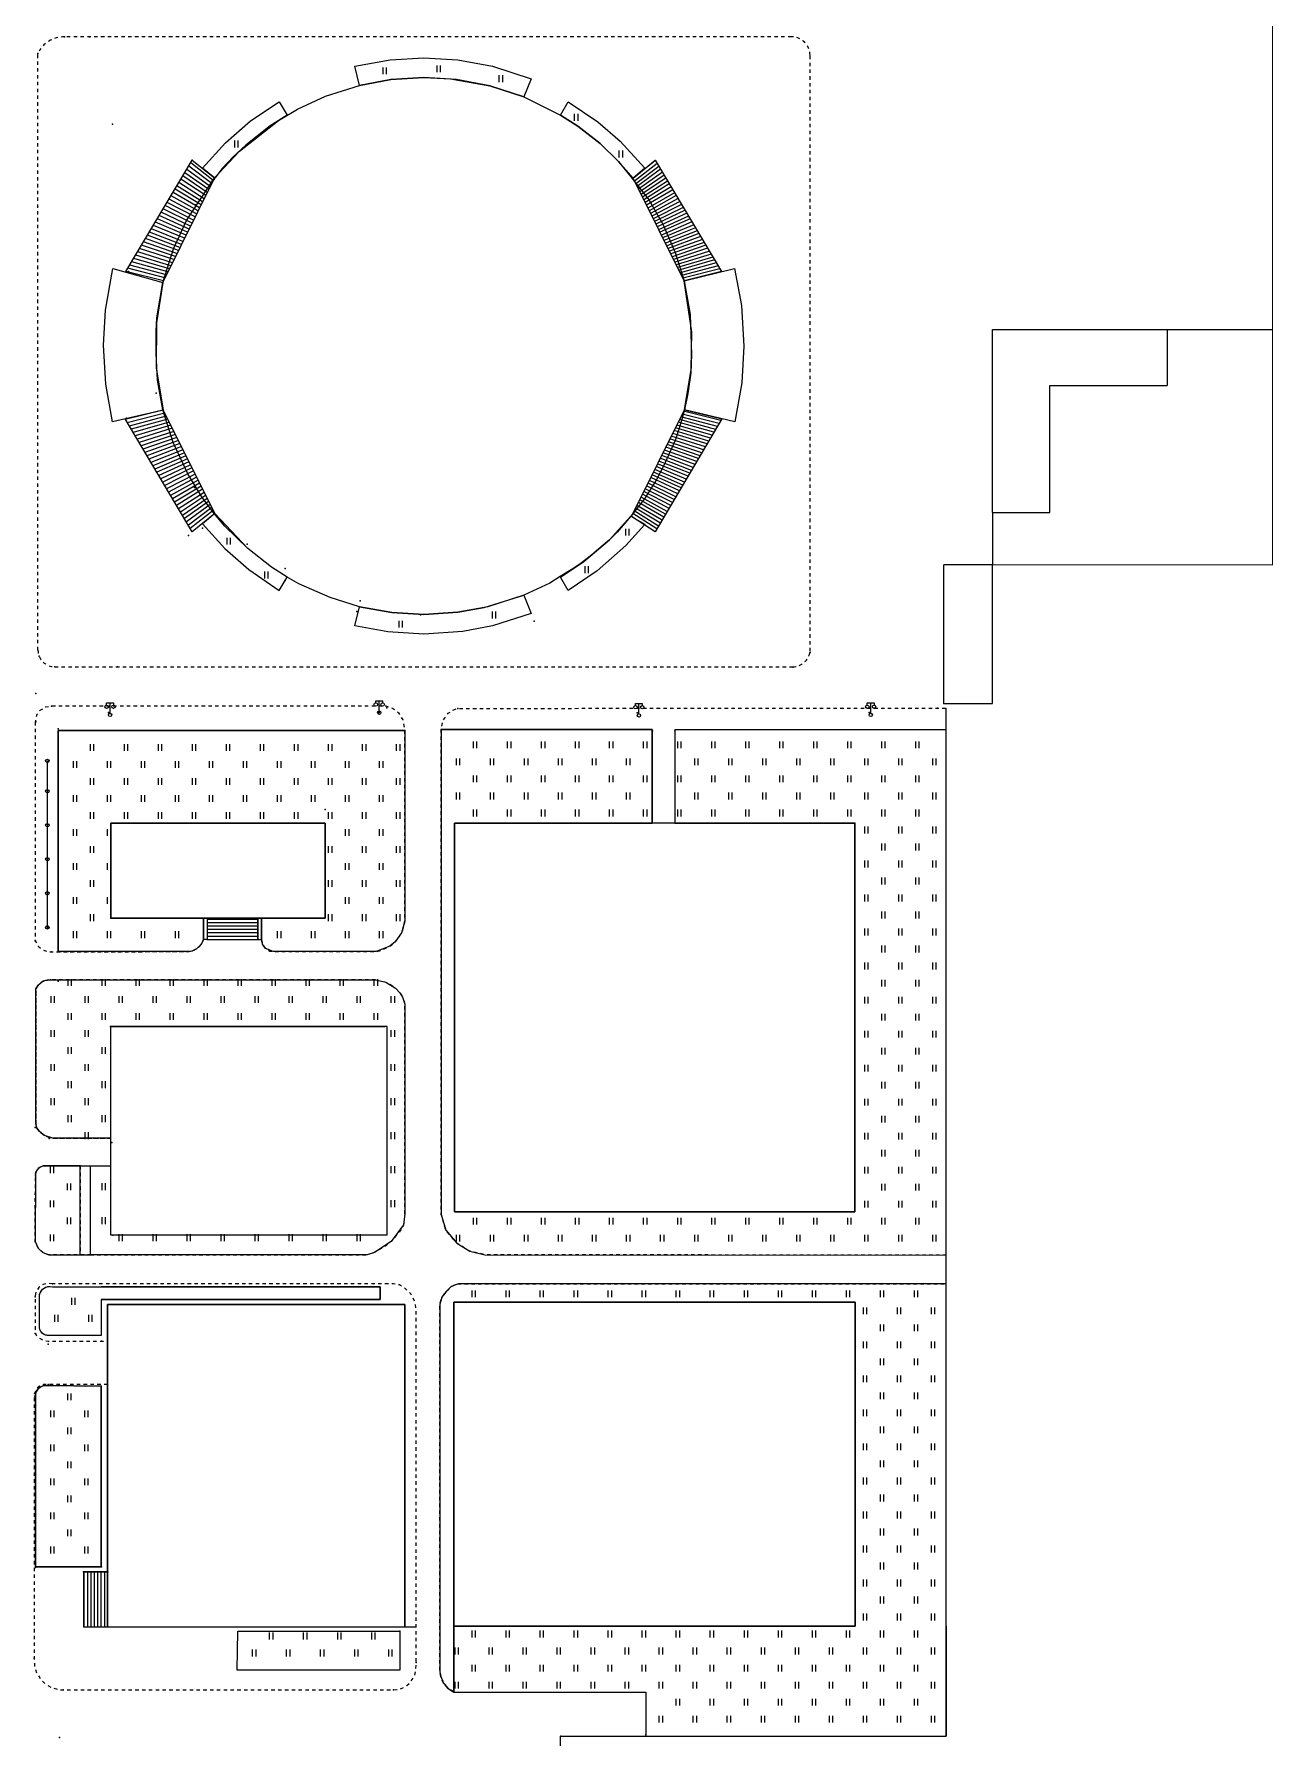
# Model space of a CAD drawing. Extents: x -992 to 2561, y -723 to 1492.
# Drawn here: x 2378.6 to 2560.7, y 817.7 to 1068.1 of the extents above; entities that cross this region are included whole.
import ezdxf

# ---------------------------------------------------------------- set-up
doc = ezdxf.new("R2010")
doc.units = 0
doc.header["$LTSCALE"] = 0.5
doc.header["$PDSIZE"] = 0.2
doc.linetypes.add('X6', pattern=[2, 1, -1])
doc.layers.get('0').update_dxf_attribs({"linetype": 'CONTINUOUS'})
doc.layers.add('ASSIST', color=7, linetype='CONTINUOUS', plot=False)
for name, color, linetype in [('DLDW', 11, 'CONTINUOUS'), ('DLSS', 4, 'CONTINUOUS'), ('JMD', 6, 'CONTINUOUS'), ('ZBTZ', 3, 'CONTINUOUS'), ('ZDH', 1, 'CONTINUOUS')]:
    doc.layers.add(name, color=color, linetype=linetype)
doc.linetypes.add('443', pattern='A,9.4,[169,AAA.SHX,S=1,R=0,X=0,Y=0.15],0.6', length=10)

# ---------------------------------------------------------------- blocks, each defined once
blk = doc.blocks.new('gc121')
for p, q in [((-0.5, -1), (-0.5, 1)), ((0.5, -1), (0.5, 1))]:
    blk.add_line(p, q)
blk = doc.blocks.new('gc097')
for p, q in [((-1, 2.9), (-1, 3.5)), ((-1, 3.5), (1, 3.5)), ((0, 0.5), (0, 3.5)), ((1, 3.5), (1, 2.9))]:
    blk.add_line(p, q)
for centre in [(-1, 2.4), (0, 0), (1, 2.4)]:
    blk.add_circle(centre, 0.5)
blk = doc.blocks.new('gc170')
at = {"linetype": 'Continuous'}
blk.add_circle((0, 0), 0.5, dxfattribs=at)

msp = doc.modelspace()

# ---------------------------------------------------------------- linework, layer by layer
at = {"linetype": 'Continuous'}
for p, q in [((2382.16, 965.74, 3.09), (2382.17, 933.2, 3.04)), ((2411.51, 938.14, 3.12), (2411.51, 938.15, 3.12)), ((2411.51, 938.14, 3.12), (2411.51, 935.02, 3.12)), ((2411.51, 938.14, 3.12), (2411.51, 938.14, 3.12)), ((2385.42, 901.75, 3.13), (2389.85, 901.75, 3.13)), ((2386.91, 888.69, 4.52), (2386.91, 901.75, 3.13)), ((2385.42, 888.69, 4.52), (2386.91, 888.69, 4.52)), ((2389.41, 842.06, 3.12), (2389.41, 881.36, 3.08)), ((2440.33, 881.72, 3.33), (2499.3, 881.72, 3.14)), ((2389.41, 834.01, 3.71), (2389.41, 842.06, 3.12)), ((2440.33, 834.12, 3.33), (2499.33, 834.12, 3.33))]:
    msp.add_line(p, q, dxfattribs=at)
at = {"color": 6, "linetype": 'Continuous'}
for p, q in [((2512.71, 834.12, 3.33), (2512.71, 817.95, 3.25)), ((2440.33, 824.42, 3.33), (2468.55, 824.42, 3.13))]:
    msp.add_line(p, q, dxfattribs=at)
at = {"color": 6, "linetype": 'Continuous', "flags": 128}
for points, elevation in [([(2512.71, 834.12), (2512.71, 965.84), (2512.71, 969.02)], 3.33), ([(2438.48, 965.86), (2469.5, 965.86), (2469.5, 952.12)], 1.18), ([(2512.71, 965.84), (2472.81, 965.84), (2472.8, 952.12)], 0.7), ([(2456.02, 807.05), (2456.02, 817.95), (2468.55, 817.95)], 3.37), ([(2468.55, 817.95), (2512.71, 817.95)], 3.33)]:
    msp.add_lwpolyline(points, dxfattribs=dict(at, elevation=elevation))
at = {"linetype": 'Continuous', "flags": 128}
for points, elevation in [([(2433.14, 965.74), (2382.16, 965.74)], 3.12), ([(2403.54, 938.15), (2404.07, 938.15)], 3.12), ([(2404.07, 938.15), (2404.07, 935.02)], 3.12), ([(2412.04, 938.15), (2412.04, 935.01)], 3.12), ([(2404.07, 935.02), (2404.07, 935.02), (2411.51, 935.02)], 3.12), ([(2389.85, 922.24), (2430.18, 922.24)], 4.28), ([(2388.46, 882.12), (2429.48, 882.12), (2429.48, 883.99), (2388.46, 883.99), (2429.48, 883.99)], 3.06), ([(2388.46, 882.12), (2388.46, 876.84)], 3.06), ([(2389.41, 881.36), (2433.14, 881.36), (2433.14, 834)], 3.08), ([(2440.33, 881.72), (2440.33, 834.12)], 3.33), ([(2385.95, 834), (2385.95, 842.11), (2389.41, 842.11)], 3.44), ([(2385.95, 834), (2389.41, 834)], 3.44), ([(2389.41, 834), (2434.78, 834)], 3.12)]:
    msp.add_lwpolyline(points, dxfattribs=dict(at, elevation=elevation))
at = {"linetype": 'Continuous', "extrusion": (-1, -1.39261e-13, 0), "flags": 128}
msp.add_lwpolyline([(-888.69, 4.52), (-901.75, 3.13)], dxfattribs=at)
at = {"linetype": 'Continuous', "elevation": 3.06, "flags": 128}
for points in [[(2388.46, 876.84), (2380.68, 876.84, -0.375224), (2379.4, 877.95), (2379.4, 882.49, -0.489746), (2381.33, 883.99), (2388.46, 883.99), (2388.46, 883.99)], [(2388.52, 842.81), (2378.81, 842.81), (2378.81, 867.93, -0.425731), (2380.41, 869.47), (2388.46, 869.37), (2388.46, 842.81)]]:
    msp.add_lwpolyline(points, format="xyb", dxfattribs=at)
at = {"layer": 'ASSIST', "linetype": 'Continuous', "flags": 128}
for points, elevation in [([(2405.13, 1046.92), (2397.63, 1031.78), (2392.12, 1033.15), (2401.87, 1049.53)], 2.6), ([(2469.93, 1049.53), (2479.68, 1033.15), (2474.18, 1031.78), (2466.67, 1046.91)], 7.55), ([(2397.57, 1012.87), (2405.17, 997.59), (2401.87, 994.91), (2391.99, 1011.51)], 7.75), ([(2479.74, 1011.53), (2469.93, 994.91), (2466.45, 997.19), (2474.23, 1012.87)], 7.75), ([(2389.41, 842.11), (2385.95, 842.11), (2385.95, 834), (2389.41, 834)], 3.12)]:
    msp.add_lwpolyline(points, close=True, dxfattribs=dict(at, elevation=elevation))
at = {"layer": 'ASSIST', "linetype": 'Continuous', "elevation": 3.12, "flags": 128}
msp.add_lwpolyline([(2380.57, 936.8), (2380.57, 961.26)], dxfattribs=at)
at = {"layer": 'ASSIST', "color": 6, "linetype": 'Continuous', "elevation": 3.12, "flags": 128}
msp.add_lwpolyline([(2404.07, 938.15), (2404.07, 935.02), (2411.51, 935.02), (2411.51, 938.15)], close=True, dxfattribs=at)
at = {"layer": 'DLDW', "linetype": 'Continuous', "elevation": 2.6, "flags": 128}
for points in [[(2390.22, 1033.63), (2397.57, 1031.57), (2396.6, 1025.64), (2396.58, 1019.02), (2397.6, 1012.81), (2390.16, 1011.06), (2389.15, 1016.62), (2388.82, 1022.35), (2389.11, 1027.51), (2390.22, 1033.63)], [(2474.18, 1031.78), (2481.58, 1033.63), (2482.61, 1028.18), (2482.98, 1022.22), (2482.67, 1016.81), (2481.64, 1011.06), (2474.23, 1012.87), (2475.2, 1018.76), (2475.3, 1024.26), (2474.18, 1031.78)]]:
    msp.add_lwpolyline(points, close=True, dxfattribs=at)
at = {"layer": 'DLSS', "linetype": 'X6'}
for p, q in [((2379.19, 977.54, 1.3), (2379.19, 1065.23, 1.3)), ((2381.66, 975.09, 1.25), (2490.14, 975.09, 1.25))]:
    msp.add_line(p, q, dxfattribs=at)
at = {"layer": 'DLSS', "linetype": 'X6', "flags": 128}
for points, elevation in [([(2489.95, 1067.68), (2383.1, 1067.64)], 1.47), ([(2492.7, 977.36), (2492.7, 1064.93)], 1.47), ([(2412.04, 935.01), (2412.18, 934.34), (2412.43, 933.92), (2412.63, 933.7), (2413.29, 933.32), (2413.78, 933.24), (2428.93, 933.24), (2429.55, 933.38), (2430.93, 934.03), (2431.69, 934.65), (2432.14, 935.17), (2432.64, 935.98), (2432.95, 936.78), (2433.14, 937.75), (2433.14, 965.74), (2432.87, 967.28), (2432.27, 968.22), (2431.66, 968.75), (2431.05, 969.08), (2430.38, 969.28), (2381.17, 969.28), (2380.3, 969.16), (2379.46, 968.64), (2379.04, 968.06), (2378.82, 967.41), (2378.79, 966.97)], 3.12), ([(2440.33, 824.42), (2439.51, 824.95), (2438.83, 825.73), (2438.4, 826.72), (2438.28, 827.41), (2438.28, 839.96), (2438.28, 881.44), (2438.58, 882.44), (2439.14, 883.22), (2439.95, 884.03), (2440.99, 884.42), (2512.71, 884.4), (2512.71, 888.61), (2444.9, 888.69), (2442.67, 889.22), (2440.75, 890.38), (2439.16, 892.28), (2438.48, 894.6), (2438.48, 965.86), (2438.72, 967.17), (2439.49, 968.25), (2440.32, 968.78), (2440.9, 968.97), (2512.71, 969.02)], 3.33), ([(2378.79, 966.97), (2378.79, 934.83), (2379.23, 934.04), (2379.66, 933.65), (2380.13, 933.38), (2380.6, 933.24), (2381.14, 933.19), (2401.3, 933.24), (2401.8, 933.31), (2402.51, 933.63), (2402.95, 933.99), (2403.2, 934.3), (2403.44, 934.75), (2403.53, 935.02)], 3.12), ([(2433.14, 965.74), (2433.14, 937.75), (2432.64, 935.98), (2431.69, 934.65), (2430.93, 934.03), (2428.93, 933.24), (2413.78, 933.24), (2412.63, 933.7), (2412.18, 934.34), (2412.04, 935.02)], 3.12), ([(2512.71, 888.61), (2444.9, 888.69), (2442.67, 889.22), (2440.75, 890.38), (2439.16, 892.28), (2438.48, 894.6), (2438.48, 965.86)], 3.12), ([(2469.5, 965.86), (2469.5, 952.12)], 3.12), ([(2472.81, 965.84), (2472.8, 952.12)], 0.7), ([(2382.17, 933.23), (2401.3, 933.24), (2401.8, 933.31), (2402.51, 933.63), (2402.95, 933.99), (2403.2, 934.3), (2403.53, 935.02)], 3.12), ([(2381.04, 929.11), (2427.8, 929.11), (2428.8, 929.11), (2430.33, 928.74), (2431.18, 928.3), (2431.74, 927.87), (2432.38, 927.19), (2432.79, 926.56), (2433.14, 925.53), (2433.14, 894.71), (2432.95, 893.08), (2432.77, 892.61), (2431.11, 890.63), (2429.94, 889.74), (2428.66, 889.04), (2427.98, 888.77), (2427.6, 888.69), (2380.81, 888.67), (2379.9, 889.03), (2379.23, 889.64), (2378.77, 890.62), (2378.82, 900.57), (2378.96, 901.02), (2379.2, 901.35), (2379.42, 901.53), (2379.94, 901.74), (2389.85, 901.75)], 3.02), ([(2381.04, 929.11), (2380.18, 928.98), (2379.66, 928.71), (2379.25, 928.35), (2379.01, 928.01), (2378.88, 927.74), (2378.88, 907.96), (2379.05, 907.27), (2379.44, 906.78), (2380.15, 906.23), (2380.86, 905.94), (2381.39, 905.84), (2382.07, 905.84), (2389.85, 905.84)], 3.02), ([(2428.8, 929.11), (2381.04, 929.11), (2380.18, 928.98), (2379.66, 928.71), (2379.25, 928.35), (2378.88, 927.74), (2378.88, 907.96), (2379.05, 907.27), (2379.44, 906.78), (2380.15, 906.23), (2380.86, 905.94), (2381.39, 905.84), (2389.85, 905.84)], 3.12), ([(2433.14, 894.71), (2433.14, 925.53)], 3.12), ([(2379.94, 901.74), (2389.85, 901.74)], 3.12), ([(2385.42, 901.74), (2385.42, 888.69)], 3.12), ([(2386.91, 888.69), (2386.91, 901.74)], 4.52), ([(2386.91, 888.69), (2427.6, 888.69)], 3.12), ([(2389.41, 869.62), (2380.7, 869.62), (2380.01, 869.63), (2379.43, 869.4), (2378.91, 868.89), (2378.63, 868.16), (2378.62, 867.94), (2378.62, 829.4), (2378.69, 828.14), (2379, 827.22), (2379.62, 826.24), (2380.48, 825.47), (2381.32, 825.03), (2382.51, 824.75), (2382.89, 824.73), (2431.52, 824.75), (2431.97, 824.79), (2432.45, 824.9), (2433.01, 825.13), (2433.44, 825.4), (2433.88, 825.78), (2434.6, 826.89), (2434.72, 827.67), (2434.78, 828.41), (2434.78, 828.76), (2434.78, 834), (2434.78, 879.93), (2434.76, 880.74), (2434.63, 881.72), (2433.99, 882.96), (2432.99, 883.9), (2432.33, 884.26), (2431.45, 884.42), (2381.33, 884.42)], 3.09), ([(2381.33, 884.42), (2380.59, 884.48), (2379.94, 884.31), (2379.32, 883.87), (2378.91, 883.23), (2378.77, 882.49), (2378.76, 877.32), (2378.94, 876.85), (2379.4, 876.41), (2380.02, 876.1), (2380.68, 876), (2389.41, 876)], 3.08), ([(2512.72, 884.4), (2440.99, 884.42), (2439.95, 884.03), (2439.14, 883.22), (2438.58, 882.44), (2438.28, 881.44), (2438.28, 827.41), (2438.4, 826.72), (2438.83, 825.73), (2439.51, 824.95), (2440.33, 824.42), (2468.55, 824.42), (2468.55, 817.95)], 3.12)]:
    msp.add_lwpolyline(points, dxfattribs=dict(at, elevation=elevation))
at = {"layer": 'DLSS', "linetype": 'X6'}
for centre, radius, start, end in [((2383, 1063.43, 1.47), 4.22, 88.698, 154.8686), ((2489.92, 1064.9, 1.47), 2.78, 0.6728, 89.3679), ((2381.65, 977.55, 1.3), 2.46, 180.3479, 270.3479), ((2490.1, 977.72, 1.25), 2.63, 270.843, 352.1123)]:
    msp.add_arc(centre, radius, start, end, dxfattribs=at)
at = {"layer": 'JMD', "linetype": 'Continuous'}
for p, q in [((2392.12, 1033.15, 2.6), (2401.87, 1049.53, 2.6)), ((2404.96, 1046.56, 2.6), (2401.65, 1049.15, 2.6)), ((2469.96, 1049.48, 2.6), (2466.69, 1046.87, 2.6)), ((2469.93, 1049.53, 2.6), (2479.68, 1033.15, 2.6)), ((2405.13, 1046.92, 2.6), (2397.63, 1031.78, 2.6)), ((2403.85, 1044.32, 2.6), (2400.2, 1046.72, 2.6)), ((2404.07, 1044.77, 2.6), (2400.49, 1047.21, 2.6)), ((2404.29, 1045.22, 2.6), (2400.78, 1047.69, 2.6)), ((2404.51, 1045.67, 2.6), (2401.07, 1048.18, 2.6)), ((2404.74, 1046.11, 2.6), (2401.36, 1048.66, 2.6)), ((2474.18, 1031.78, 2.6), (2466.67, 1046.91, 2.6)), ((2470.21, 1049.05, 2.6), (2466.89, 1046.47, 2.6)), ((2470.47, 1048.62, 2.6), (2467.09, 1046.07, 2.6)), ((2470.72, 1048.19, 2.6), (2467.28, 1045.68, 2.6)), ((2470.98, 1047.76, 2.6), (2467.48, 1045.28, 2.6)), ((2471.24, 1047.33, 2.6), (2467.68, 1044.88, 2.6)), ((2471.49, 1046.9, 2.6), (2467.87, 1044.48, 2.6)), ((2402.74, 1042.08, 2.6), (2398.76, 1044.3, 2.6)), ((2402.96, 1042.53, 2.6), (2399.05, 1044.78, 2.6)), ((2403.18, 1042.98, 2.6), (2399.34, 1045.27, 2.6)), ((2403.4, 1043.43, 2.6), (2399.63, 1045.75, 2.6)), ((2403.63, 1043.87, 2.6), (2399.91, 1046.24, 2.6)), ((2471.75, 1046.47, 2.6), (2468.07, 1044.09, 2.6)), ((2472, 1046.04, 2.6), (2468.27, 1043.69, 2.6)), ((2472.26, 1045.61, 2.6), (2468.46, 1043.29, 2.6)), ((2472.52, 1045.18, 2.6), (2468.66, 1042.9, 2.6)), ((2472.77, 1044.75, 2.6), (2468.86, 1042.5, 2.6)), ((2473.03, 1044.32, 2.6), (2469.05, 1042.1, 2.6)), ((2401.63, 1039.84, 2.6), (2397.32, 1041.88, 2.6)), ((2401.85, 1040.29, 2.6), (2397.61, 1042.36, 2.6)), ((2402.07, 1040.74, 2.6), (2397.89, 1042.85, 2.6)), ((2402.29, 1041.19, 2.6), (2398.18, 1043.33, 2.6)), ((2402.51, 1041.63, 2.6), (2398.47, 1043.82, 2.6)), ((2473.28, 1043.89, 2.6), (2469.25, 1041.71, 2.6)), ((2473.54, 1043.46, 2.6), (2469.45, 1041.31, 2.6)), ((2473.8, 1043.03, 2.6), (2469.65, 1040.91, 2.6)), ((2474.05, 1042.6, 2.6), (2469.84, 1040.51, 2.6)), ((2474.31, 1042.18, 2.6), (2470.04, 1040.12, 2.6)), ((2474.56, 1041.75, 2.6), (2470.24, 1039.72, 2.6)), ((2400.51, 1037.6, 2.6), (2395.87, 1039.45, 2.6)), ((2400.74, 1038.05, 2.6), (2396.16, 1039.94, 2.6)), ((2400.96, 1038.5, 2.6), (2396.45, 1040.42, 2.6)), ((2401.18, 1038.95, 2.6), (2396.74, 1040.91, 2.6)), ((2401.4, 1039.39, 2.6), (2397.03, 1041.39, 2.6)), ((2474.82, 1041.32, 2.6), (2470.43, 1039.32, 2.6)), ((2475.07, 1040.89, 2.6), (2470.63, 1038.93, 2.6)), ((2475.33, 1040.46, 2.6), (2470.83, 1038.53, 2.6)), ((2475.59, 1040.03, 2.6), (2471.02, 1038.13, 2.6)), ((2475.84, 1039.6, 2.6), (2471.22, 1037.74, 2.6)), ((2476.1, 1039.17, 2.6), (2471.42, 1037.34, 2.6)), ((2399.4, 1035.36, 2.6), (2394.43, 1037.03, 2.6)), ((2399.63, 1035.81, 2.6), (2394.72, 1037.52, 2.6)), ((2399.85, 1036.26, 2.6), (2395.01, 1038, 2.6)), ((2400.07, 1036.71, 2.6), (2395.3, 1038.49, 2.6)), ((2400.29, 1037.15, 2.6), (2395.58, 1038.97, 2.6)), ((2476.35, 1038.74, 2.6), (2471.62, 1036.94, 2.6)), ((2476.61, 1038.31, 2.6), (2471.81, 1036.54, 2.6)), ((2476.87, 1037.88, 2.6), (2472.01, 1036.15, 2.6)), ((2477.12, 1037.45, 2.6), (2472.21, 1035.75, 2.6)), ((2477.38, 1037.02, 2.6), (2472.4, 1035.35, 2.6)), ((2477.63, 1036.59, 2.6), (2472.6, 1034.96, 2.6)), ((2398.07, 1032.68, 2.6), (2392.7, 1034.12, 2.6)), ((2398.29, 1033.12, 2.6), (2392.99, 1034.61, 2.6)), ((2398.51, 1033.57, 2.6), (2393.27, 1035.09, 2.6)), ((2398.74, 1034.02, 2.6), (2393.56, 1035.58, 2.6)), ((2398.96, 1034.47, 2.6), (2393.85, 1036.06, 2.6)), ((2399.18, 1034.92, 2.6), (2394.14, 1036.55, 2.6)), ((2477.89, 1036.16, 2.6), (2472.8, 1034.56, 2.6)), ((2478.15, 1035.73, 2.6), (2472.99, 1034.16, 2.6)), ((2478.4, 1035.3, 2.6), (2473.19, 1033.76, 2.6)), ((2478.66, 1034.87, 2.6), (2473.39, 1033.37, 2.6)), ((2478.91, 1034.44, 2.6), (2473.59, 1032.97, 2.6)), ((2397.63, 1031.78, 2.6), (2392.12, 1033.15, 2.6)), ((2397.85, 1032.23, 2.6), (2392.41, 1033.64, 2.6)), ((2479.17, 1034.01, 2.6), (2473.78, 1032.57, 2.6)), ((2479.43, 1033.58, 2.6), (2473.98, 1032.18, 2.6)), ((2479.68, 1033.15, 2.6), (2474.18, 1031.78, 2.6)), ((2519.49, 997.76, 2.2), (2519.49, 1024.63, 2.2)), ((2519.49, 1024.63, 2.2), (2560.66, 1024.63, 2.2)), ((2545.19, 1024.65, 2.6), (2545.19, 1016.4, 2.6)), ((2527.96, 997.76, 2.2), (2527.96, 1016.4, 2.2)), ((2527.96, 1016.4, 2.2), (2535.94, 1016.4, 2.2)), ((2535.94, 1016.4, 2.2), (2545.19, 1016.4, 2.6)), ((2397.6, 1012.81, 2.6), (2392.03, 1011.44, 2.6)), ((2397.83, 1012.36, 2.6), (2392.32, 1010.96, 2.6)), ((2398.05, 1011.92, 2.6), (2392.61, 1010.47, 2.6)), ((2397.57, 1012.87, 2.6), (2405.17, 997.59, 2.6)), ((2466.45, 997.19, 2.6), (2474.23, 1012.87, 2.6)), ((2479.74, 1011.53, 2.6), (2469.93, 994.91, 2.6)), ((2479.08, 1010.41, 2.6), (2473.71, 1011.82, 2.6)), ((2479.34, 1010.84, 2.6), (2473.91, 1012.23, 2.6)), ((2479.59, 1011.27, 2.6), (2474.11, 1012.63, 2.6)), ((2401.87, 994.91, 2.6), (2391.99, 1011.51, 2.6)), ((2398.27, 1011.47, 2.6), (2392.9, 1009.99, 2.6)), ((2398.49, 1011.02, 2.6), (2393.19, 1009.5, 2.6)), ((2398.72, 1010.57, 2.6), (2393.48, 1009.01, 2.6)), ((2398.94, 1010.13, 2.6), (2393.76, 1008.53, 2.6)), ((2399.16, 1009.68, 2.6), (2394.05, 1008.04, 2.6)), ((2399.38, 1009.23, 2.6), (2394.34, 1007.55, 2.6)), ((2477.56, 1007.83, 2.6), (2472.5, 1009.38, 2.6)), ((2477.81, 1008.26, 2.6), (2472.7, 1009.79, 2.6)), ((2478.06, 1008.69, 2.6), (2472.9, 1010.19, 2.6)), ((2478.32, 1009.12, 2.6), (2473.1, 1010.6, 2.6)), ((2478.57, 1009.55, 2.6), (2473.3, 1011.01, 2.6)), ((2478.83, 1009.98, 2.6), (2473.5, 1011.41, 2.6)), ((2399.61, 1008.78, 2.6), (2394.63, 1007.07, 2.6)), ((2399.83, 1008.33, 2.6), (2394.92, 1006.58, 2.6)), ((2400.05, 1007.89, 2.6), (2395.21, 1006.1, 2.6)), ((2400.27, 1007.44, 2.6), (2395.5, 1005.61, 2.6)), ((2400.5, 1006.99, 2.6), (2395.79, 1005.12, 2.6)), ((2400.72, 1006.54, 2.6), (2396.08, 1004.64, 2.6)), ((2475.78, 1004.82, 2.6), (2471.08, 1006.54, 2.6)), ((2476.03, 1005.25, 2.6), (2471.29, 1006.94, 2.6)), ((2476.28, 1005.68, 2.6), (2471.49, 1007.35, 2.6)), ((2476.54, 1006.11, 2.6), (2471.69, 1007.75, 2.6)), ((2476.79, 1006.54, 2.6), (2471.89, 1008.16, 2.6)), ((2477.05, 1006.97, 2.6), (2472.09, 1008.57, 2.6)), ((2477.3, 1007.4, 2.6), (2472.29, 1008.97, 2.6)), ((2400.94, 1006.1, 2.6), (2396.37, 1004.15, 2.6)), ((2401.17, 1005.65, 2.6), (2396.66, 1003.67, 2.6)), ((2401.39, 1005.2, 2.6), (2396.95, 1003.18, 2.6)), ((2401.61, 1004.75, 2.6), (2397.24, 1002.69, 2.6)), ((2401.83, 1004.31, 2.6), (2397.53, 1002.21, 2.6)), ((2474.25, 1002.23, 2.6), (2469.87, 1004.1, 2.6)), ((2474.5, 1002.66, 2.6), (2470.08, 1004.5, 2.6)), ((2474.76, 1003.09, 2.6), (2470.28, 1004.91, 2.6)), ((2475.01, 1003.52, 2.6), (2470.48, 1005.32, 2.6)), ((2475.27, 1003.95, 2.6), (2470.68, 1005.72, 2.6)), ((2475.52, 1004.38, 2.6), (2470.88, 1006.13, 2.6)), ((2402.06, 1003.86, 2.6), (2397.82, 1001.72, 2.6)), ((2402.28, 1003.41, 2.6), (2398.11, 1001.23, 2.6)), ((2402.5, 1002.96, 2.6), (2398.4, 1000.75, 2.6)), ((2402.72, 1002.51, 2.6), (2398.69, 1000.26, 2.6)), ((2402.95, 1002.07, 2.6), (2398.98, 999.78, 2.6)), ((2403.17, 1001.62, 2.6), (2399.27, 999.29, 2.6)), ((2472.72, 999.65, 2.6), (2468.66, 1001.66, 2.6)), ((2472.98, 1000.08, 2.6), (2468.87, 1002.06, 2.6)), ((2473.23, 1000.51, 2.6), (2469.07, 1002.47, 2.6)), ((2473.49, 1000.94, 2.6), (2469.27, 1002.88, 2.6)), ((2473.74, 1001.37, 2.6), (2469.47, 1003.28, 2.6)), ((2473.99, 1001.8, 2.6), (2469.67, 1003.69, 2.6)), ((2403.39, 1001.17, 2.6), (2399.56, 998.8, 2.6)), ((2403.61, 1000.72, 2.6), (2399.85, 998.32, 2.6)), ((2403.84, 1000.28, 2.6), (2400.14, 997.83, 2.6)), ((2404.06, 999.83, 2.6), (2400.43, 997.34, 2.6)), ((2404.28, 999.38, 2.6), (2400.72, 996.86, 2.6)), ((2471.2, 997.07, 2.6), (2467.45, 999.22, 2.6)), ((2471.45, 997.5, 2.6), (2467.66, 999.63, 2.6)), ((2471.71, 997.93, 2.6), (2467.86, 1000.03, 2.6)), ((2471.96, 998.36, 2.6), (2468.06, 1000.44, 2.6)), ((2472.21, 998.79, 2.6), (2468.26, 1000.85, 2.6)), ((2472.47, 999.22, 2.6), (2468.46, 1001.25, 2.6)), ((2404.5, 998.93, 2.6), (2401.01, 996.37, 2.6)), ((2404.73, 998.49, 2.6), (2401.3, 995.89, 2.6)), ((2404.95, 998.04, 2.6), (2401.59, 995.4, 2.6)), ((2405.17, 997.59, 2.6), (2401.87, 994.91, 2.6)), ((2469.93, 994.91, 2.6), (2466.45, 997.19, 2.6)), ((2470.18, 995.34, 2.6), (2466.65, 997.59, 2.6)), ((2470.43, 995.77, 2.6), (2466.85, 998, 2.6)), ((2470.69, 996.2, 2.6), (2467.05, 998.41, 2.6)), ((2470.94, 996.64, 2.6), (2467.25, 998.81, 2.6)), ((2519.49, 997.76, 2.2), (2527.96, 997.76, 2.2)), ((2519.49, 997.76, 2.2), (2519.49, 990.09, 2.6)), ((2519.49, 990.09, 2.2), (2512.36, 990.09, 2.2)), ((2512.36, 969.7, 2.2), (2512.36, 990.09, 2.2)), ((2519.49, 969.7, 2.2), (2519.49, 990.09, 2.2)), ((2512.36, 969.7, 2.2), (2519.49, 969.7, 2.2)), ((2389.41, 842.11, 3.12), (2385.95, 842.11, 3.12)), ((2385.95, 842.11, 3.12), (2385.95, 834, 3.12)), ((2386.45, 842.11, 3.12), (2386.45, 834, 3.12)), ((2386.95, 842.11, 3.12), (2386.95, 834, 3.12)), ((2387.45, 842.11, 3.12), (2387.45, 834, 3.12)), ((2387.95, 842.11, 3.12), (2387.95, 834, 3.12)), ((2388.45, 842.11, 3.12), (2388.45, 834, 3.12)), ((2388.95, 842.11, 3.12), (2388.95, 834, 3.12)), ((2385.95, 834, 3.12), (2389.41, 834, 3.12))]:
    msp.add_line(p, q, dxfattribs=at)
at = {"layer": 'JMD', "color": 6, "linetype": 'Continuous'}
for p, q in [((2404.07, 938.15, 3.12), (2404.07, 935.02, 3.12)), ((2404.07, 938.02, 3.12), (2411.51, 938.02, 3.12)), ((2404.07, 937.52, 3.12), (2411.51, 937.52, 3.12)), ((2404.07, 937.02, 3.12), (2411.51, 937.02, 3.12)), ((2404.07, 936.52, 3.12), (2411.51, 936.52, 3.12)), ((2411.51, 935.02, 3.12), (2411.51, 938.15, 3.12)), ((2404.07, 936.02, 3.12), (2411.51, 936.02, 3.12)), ((2404.07, 935.52, 3.12), (2411.51, 935.52, 3.12)), ((2404.07, 935.02, 3.12), (2411.51, 935.02, 3.12))]:
    msp.add_line(p, q, dxfattribs=at)
at = {"layer": 'JMD', "linetype": '443', "const_width": 0.15, "elevation": 2.6, "flags": 128}
msp.add_lwpolyline([(2560.66, 1079.16), (2560.66, 990.09), (2519.49, 990.09)], dxfattribs=at)
at = {"layer": 'JMD', "linetype": 'Continuous', "flags": 128}
for points, elevation in [([(2397.57, 1031.57), (2399.13, 1036.52), (2401.04, 1040.69), (2405.13, 1046.92), (2408.81, 1050.87), (2414.57, 1055.38), (2417.33, 1057.03), (2421.46, 1058.93), (2426.46, 1060.53), (2431.08, 1061.38), (2435.9, 1061.67), (2439.84, 1061.48), (2445.6, 1060.46), (2450.61, 1058.83), (2455.99, 1056.17), (2458.56, 1054.52), (2461.82, 1051.96), (2464.53, 1049.36), (2466.56, 1046.83), (2469.03, 1043.64), (2471.06, 1040.11), (2472.87, 1035.98), (2474.18, 1031.78), (2475.08, 1026.86), (2475.24, 1020.98), (2475.15, 1018.27), (2474.73, 1015.23), (2474.23, 1012.87), (2473.56, 1010.47), (2472.87, 1008.32), (2471.17, 1004.55), (2470.07, 1002.51), (2468.34, 999.77), (2466.35, 997.24), (2464.34, 994.88), (2463.19, 993.73), (2461.97, 992.7), (2460.6, 991.54), (2459.04, 990.3), (2457.82, 989.48), (2455.94, 988.37), (2454.42, 987.39), (2450.61, 985.61), (2445.32, 983.91), (2440.91, 983.09), (2435.9, 982.77), (2431.23, 983.05), (2426.46, 983.92), (2422.13, 985.25), (2417.56, 987.29), (2415.81, 988.27), (2413.51, 989.74), (2410.02, 992.45), (2406.65, 995.75), (2405.16, 997.58), (2403.34, 999.95), (2401.21, 1003.43), (2399.08, 1008.07), (2397.57, 1012.87), (2396.77, 1017.22), (2396.59, 1021.14), (2396.59, 1024.36), (2396.67, 1026.35), (2397.57, 1031.57), (2397.66, 1031.86)], 2.6), ([(2421.39, 952.13), (2389.89, 952.13), (2389.9, 938.15), (2421.39, 938.15)], 3.12), ([(2389.9, 938.15), (2389.89, 952.11), (2421.39, 952.13), (2421.39, 938.16)], 3.12), ([(2389.9, 938.15), (2421.39, 938.17), (2421.39, 952.13), (2389.89, 952.11)], 3.12), ([(2499.25, 952.12), (2440.42, 952.12), (2440.42, 894.99), (2499.25, 894.99)], 3.12), ([(2499.25, 952.12), (2440.42, 952.12), (2440.42, 894.99), (2499.25, 894.99)], 3.12), ([(2404.07, 938.15), (2404.07, 935.02), (2403.53, 935.02), (2403.53, 938.15)], 3.12), ([(2412.04, 938.15), (2411.51, 938.15), (2411.51, 935.02), (2412.04, 935.02)], 3.12), ([(2389.85, 922.24), (2389.85, 891.59), (2430.53, 891.59), (2430.53, 922.24)], 3.12), ([(2389.85, 922.24), (2389.85, 891.59), (2430.53, 891.59), (2430.53, 922.24)], 3.12), ([(2433.14, 881.36), (2389.41, 881.36), (2389.41, 834.01), (2433.14, 834.01)], 3.12), ([(2499.3, 881.72), (2440.33, 881.72), (2440.33, 834.12), (2499.3, 834.12)], 3.12), ([(2440.33, 881.72), (2440.33, 834.12), (2499.33, 834.12), (2499.33, 881.72)], 3.12)]:
    msp.add_lwpolyline(points, close=True, dxfattribs=dict(at, elevation=elevation))
at = {"layer": 'JMD', "linetype": 'Continuous', "elevation": 3.33, "flags": 128}
msp.add_lwpolyline([(2440.33, 834.12), (2440.33, 824.42), (2468.55, 824.42), (2468.55, 817.95)], dxfattribs=at)
at = {"layer": 'JMD', "linetype": 'Continuous'}
msp.add_point((2512.36, 969.7, 2.2), dxfattribs=at)
at = {"layer": 'ZBTZ', "linetype": 'Continuous', "flags": 128}
for points, elevation in [([(2425.77, 1063.33), (2430.99, 1064.27), (2435.9, 1064.56), (2440.89, 1064.26), (2446.03, 1063.33), (2451.68, 1061.51), (2450.61, 1058.83), (2445.6, 1060.46), (2440.72, 1061.38), (2435.9, 1061.67), (2431.08, 1061.38), (2426.46, 1060.53), (2425.77, 1063.33)], 2.6), ([(2403.39, 1048.38), (2406.74, 1052.07), (2410.46, 1055.29), (2414.65, 1058.13), (2415.81, 1056.17), (2413.34, 1054.58), (2409.74, 1051.75), (2407.89, 1050), (2406.29, 1048.29), (2405.19, 1046.87), (2403.36, 1048.34), (2403.39, 1048.38)], 2.6), ([(2457.15, 1058.13), (2461.51, 1055.17), (2464.78, 1052.34), (2468.41, 1048.38), (2466.67, 1046.91), (2464.53, 1049.36), (2461.82, 1051.96), (2458.56, 1054.52), (2455.99, 1056.17), (2457.15, 1058.13)], 2.6), ([(2414.65, 986.31), (2415.81, 988.27), (2413.51, 989.74), (2410.02, 992.45), (2405.17, 997.59), (2403.36, 996.1), (2406.64, 992.48), (2410.17, 989.37), (2414.65, 986.31)], 2.6), ([(2468.33, 995.96), (2465.61, 992.92), (2461.39, 989.18), (2457.15, 986.31), (2455.99, 988.27), (2459.42, 990.55), (2463.19, 993.73), (2466.35, 997.24), (2468.41, 996.06)], 2.6), ([(2450.61, 985.61), (2451.68, 982.93), (2446.03, 981.11), (2441.63, 980.27), (2435.9, 979.88), (2430.61, 980.21), (2425.77, 981.11), (2426.46, 983.92), (2431.23, 983.05), (2435.9, 982.77), (2440.91, 983.09), (2444.78, 983.78), (2450.61, 985.61)], 2.6), ([(2389.9, 938.15), (2403.53, 938.15), (2403.54, 935.02), (2403.2, 934.3), (2402.51, 933.63), (2401.8, 933.31), (2401.3, 933.24), (2382.17, 933.23), (2382.17, 965.74), (2433.14, 965.74), (2433.14, 937.75), (2432.64, 935.98), (2431.69, 934.65), (2430.93, 934.03), (2428.93, 933.24), (2413.78, 933.24), (2412.63, 933.7), (2412.18, 934.34), (2412.04, 934.99), (2412.04, 935.02), (2412.04, 938.15), (2421.39, 938.15), (2421.39, 952.13), (2389.89, 952.11), (2389.9, 938.15)], 3.12), ([(2469.5, 965.86), (2438.48, 965.86), (2438.48, 894.6), (2439.16, 892.28), (2440.75, 890.38), (2442.67, 889.22), (2444.9, 888.69), (2512.71, 888.61), (2512.71, 965.84), (2472.81, 965.84), (2472.8, 952.12), (2499.25, 952.12), (2499.25, 894.99), (2440.42, 894.99), (2440.42, 952.12), (2469.5, 952.12)], 3.12), ([(2389.85, 905.84), (2381.39, 905.84), (2380.15, 906.23), (2379.44, 906.78), (2379.05, 907.27), (2378.88, 907.96), (2378.88, 927.74), (2379.25, 928.35), (2379.66, 928.71), (2380.18, 928.98), (2381.04, 929.11), (2427.8, 929.11), (2428.8, 929.11), (2430.33, 928.74), (2431.74, 927.87), (2432.38, 927.19), (2432.79, 926.56), (2433.14, 925.53), (2433.14, 894.71), (2432.95, 893.08), (2431.11, 890.63), (2428.66, 889.04), (2427.6, 888.69), (2386.91, 888.69), (2386.91, 901.75), (2389.85, 901.75), (2389.85, 891.59), (2430.53, 891.59), (2430.53, 922.24), (2389.85, 922.24), (2389.85, 905.84)], 3.02), ([(2385.42, 901.75), (2379.94, 901.74), (2379.42, 901.53), (2379.2, 901.35), (2378.96, 901.02), (2378.82, 900.57), (2378.77, 890.62), (2379.23, 889.64), (2379.9, 889.03), (2380.81, 888.67), (2381.73, 888.67), (2385.42, 888.69), (2385.42, 901.75)], 3.12), ([(2385.42, 901.75), (2380.25, 901.75), (2380.25, 901.75), (2385.42, 901.75)], 3.12), ([(2388.46, 876.84), (2380.68, 876.84), (2380.58, 876.84), (2380.51, 876.85), (2380.41, 876.87), (2380.3, 876.89), (2380.2, 876.93), (2380.13, 876.96), (2380.03, 877.01), (2379.95, 877.06), (2379.86, 877.13), (2379.7, 877.29), (2379.62, 877.39), (2379.57, 877.47), (2379.51, 877.57), (2379.45, 877.73), (2379.42, 877.86), (2379.4, 877.95), (2379.4, 882.49), (2379.41, 882.61), (2379.41, 882.69), (2379.47, 882.93), (2379.55, 883.16), (2379.69, 883.39), (2379.88, 883.61), (2380.1, 883.78), (2380.31, 883.9), (2380.51, 883.97), (2380.73, 884.02), (2380.94, 884.03), (2381.33, 883.99), (2429.48, 883.99), (2429.48, 882.12), (2388.46, 882.12), (2388.46, 876.84)], 3.12), ([(2512.71, 884.4), (2440.99, 884.42), (2439.95, 884.03), (2439.14, 883.22), (2438.58, 882.44), (2438.28, 881.44), (2438.28, 839.96), (2438.28, 827.41), (2438.4, 826.72), (2438.83, 825.73), (2439.51, 824.95), (2440.33, 824.42), (2440.33, 834.12), (2440.33, 881.72), (2499.3, 881.72), (2499.3, 834.12), (2440.33, 834.12), (2440.33, 824.42), (2468.55, 824.42), (2468.55, 817.95), (2512.71, 817.95), (2512.71, 834.12)], 3.12), ([(2432.39, 833.39), (2432.39, 827.66), (2408.5, 827.66), (2408.55, 833.39), (2432.39, 833.39)], 4.39)]:
    msp.add_lwpolyline(points, close=True, dxfattribs=dict(at, elevation=elevation))
at = {"layer": 'ZBTZ', "linetype": 'Continuous', "elevation": 3.12, "flags": 128}
msp.add_lwpolyline([(2388.46, 869.37), (2380.41, 869.47, 0.425731), (2378.81, 867.93), (2378.81, 842.81), (2388.46, 842.81)], format="xyb", close=True, dxfattribs=at)
at = {"layer": 'ZDH', "linetype": 'Continuous'}
for p in [(2383.1, 1067.64, 79.85), (2386.78, 1067.64, 1.47), (2491.89, 1066.87, 1.47), (2379.19, 1065.22, 79.84), (2390.16, 1054.84, 2.55), (2401.87, 1049.53, 7.55), (2405.08, 1046.71, 7.78), (2402.36, 1042.99, 7.75), (2392.48, 1033.16, 2.77), (2396.55, 1015.29, 6.65), (2392.2, 1011.63, 2.41), (2402.2, 1001.44, 7.25), (2405.12, 997.55, 2.14), (2401.33, 994.39, 1.69), (2403.38, 995.44, 2.06), (2409.97, 993.13, 1.97), (2415.52, 989.52, 2.01), (2415.54, 987.76, 2), (2426.55, 984.8, 2.03), (2426.09, 983.21, 2.02), (2435.41, 982.7, 1.99), (2452.13, 981.81, 8.13), (2379.36, 976.65, 1.3), (2492.7, 977.18, 1.47), (2381.66, 975.09, 1.25), (2390.9, 975.09, 1.25), (2490.17, 975.02, 0.88), (2378.9, 971.16, 75.6), (2378.9, 971.16, 2.6), (2378.9, 971.16, 75.6), (2378.9, 971.16, 76.54), (2378.9, 971.16, 2.6), (2381.17, 969.28, 3.09), (2430.46, 969.04, 0.35), (2430.46, 969.04, 0.35), (2440.9, 968.97, 0.34), (2440.9, 968.97, 0.34), (2511.42, 969.02, 0.49), (2511.42, 969.02, 0.49), (2378.87, 966.99, 3.01), (2389.54, 968.39, 0.33), (2389.54, 968.39, 0.33), (2429.36, 968.35, 0.37), (2429.36, 968.35, 0.37), (2467.28, 968.31, 0.46), (2467.28, 968.31, 0.46), (2501.36, 968.39, 0.56), (2501.36, 968.39, 0.56), (2382.16, 965.96, 3.09), (2433.14, 965.74, 1.13), (2433.14, 965.74, 1.13), (2438.48, 965.86, 1.18), (2438.48, 965.86, 1.18), (2469.51, 965.66, 0.61), (2469.51, 965.66, 0.61), (2472.83, 965.69, 0.7), (2472.83, 965.69, 0.7), (2380.75, 961.28, 3.06), (2421.39, 954.12, -0.3), (2421.39, 954.12, -0.3), (2389.96, 952.13, 0.4), (2389.96, 952.13, 0.4), (2440.41, 951.86, 0.56), (2440.41, 951.86, 0.56), (2499.25, 952.12, 1.94), (2499.25, 952.12, 1.94), (2380.57, 936.8, 2.9), (2389.89, 938.15, -0.18), (2389.89, 938.15, -0.18), (2378.79, 934.83, 2.93), (2381.14, 933.19, 3.03), (2382.17, 933.2, 3.04), (2381.04, 929.11, 3.02), (2378.88, 927.74, 3), (2382.16, 928.89, 2.88), (2389.85, 922.24, 4.28), (2378.76, 907.38, 2.99), (2380.85, 905.79, 3.3), (2382.07, 905.84, 3.4), (2390.05, 905.2, 4.31), (2380.25, 901.75, 3.13), (2385.42, 901.75, 3.13), (2378.82, 900.3, 3.13), (2390.2, 891.56, 4.33), (2378.77, 890.62, 3.16), (2381.82, 888.69, 4.52), (2385.42, 888.69, 4.52), (2386.91, 888.69, 4.52), (2381.33, 884.42, 3.08), (2378.77, 882.49, 2.97), (2378.76, 877.12, 3), (2380.68, 875.55, 3.04), (2388.53, 876, 3.19), (2380.7, 869.62, 3.09), (2388.46, 869.37, 3.17), (2378.71, 867.93, 3.02), (2378.81, 842.72, 3.12), (2385.88, 842.11, 3.25), (2388.52, 842.81, 3.06), (2389.48, 842.07, 3.73), (2385.95, 834, 3.44), (2389.41, 834.01, 3.71), (2432.39, 833.39, 4.39), (2378.62, 829.4, 2.99), (2434.78, 828.76, 3.22), (2382.89, 824.73, 3.01), (2431.45, 824.75, 3.64), (2440.33, 824.42, 3.33), (2382.35, 817.77, 3.07), (2456.07, 817.95, 3.3), (2468.55, 818.14, 3.29)]:
    msp.add_point(p, dxfattribs=at)

# ---------------------------------------------------------------- block references
at = {"layer": 'DLDW', "linetype": 'Continuous', "xscale": 0.5, "yscale": 0.5}
for p in [(2389.79, 968.02, 0.33), (2429.36, 968.35, 0.37), (2467.53, 967.94, 0.46), (2501.61, 968.02, 0.56)]:
    msp.add_blockref('gc097', p, dxfattribs=at)
at = {"layer": 'ZBTZ', "linetype": 'Continuous', "xscale": 0.5, "yscale": 0.5, "zscale": 0.5}
for p in [(2430.17, 1062.65, 2.6), (2438.12, 1062.95, 2.6), (2447.26, 1061.52, 2.6), (2458.33, 1055.82, 2.6), (2464.9, 1050.45, 2.6), (2407.27, 993.56, 2.6), (2465.86, 994.87, 2.6), (2412.8, 988.58, 2.6), (2459.87, 989.35, 2.6), (2432.54, 981.34, 2.6), (2446.27, 982.7, 2.6)]:
    msp.add_blockref('gc121', p, dxfattribs=at)
at = {"layer": 'ZBTZ', "linetype": 'Continuous', "xscale": 0.5, "yscale": 0.5}
for p in [(2408.36, 1051.91, 2.6), (2443.48, 963.61, 3.12), (2448.48, 963.61, 3.12), (2453.48, 963.61, 3.12), (2458.48, 963.61, 3.12), (2463.48, 963.61, 3.12), (2468.48, 963.61, 3.12), (2473.48, 963.61, 3.12), (2478.48, 963.61, 3.12), (2483.48, 963.61, 3.12), (2488.48, 963.61, 3.12), (2493.48, 963.61, 3.12), (2498.48, 963.61, 3.12), (2503.48, 963.61, 3.12), (2508.48, 963.61, 3.12), (2387.17, 963.23, 3.12), (2392.17, 963.23, 3.12), (2397.17, 963.23, 3.12), (2402.17, 963.23, 3.12), (2407.17, 963.23, 3.12), (2412.17, 963.23, 3.12), (2417.17, 963.23, 3.12), (2422.17, 963.23, 3.12), (2427.17, 963.23, 3.12), (2432.17, 963.23, 3.12), (2440.98, 961.11, 3.12), (2445.98, 961.11, 3.12), (2450.98, 961.11, 3.12), (2455.98, 961.11, 3.12), (2460.98, 961.11, 3.12), (2465.98, 961.11, 3.12), (2475.98, 961.11, 3.12), (2480.98, 961.11, 3.12), (2485.98, 961.11, 3.12), (2490.98, 961.11, 3.12), (2495.98, 961.11, 3.12), (2500.98, 961.11, 3.12), (2505.98, 961.11, 3.12), (2510.98, 961.11, 3.12), (2384.67, 960.73, 3.12), (2389.67, 960.73, 3.12), (2394.67, 960.73, 3.12), (2399.67, 960.73, 3.12), (2404.67, 960.73, 3.12), (2409.67, 960.73, 3.12), (2414.67, 960.73, 3.12), (2419.67, 960.73, 3.12), (2424.67, 960.73, 3.12), (2429.67, 960.73, 3.12), (2443.48, 958.61, 3.12), (2448.48, 958.61, 3.12), (2453.48, 958.61, 3.12), (2458.48, 958.61, 3.12), (2463.48, 958.61, 3.12), (2468.48, 958.61, 3.12), (2473.48, 958.61, 3.12), (2478.48, 958.61, 3.12), (2483.48, 958.61, 3.12), (2488.48, 958.61, 3.12), (2493.48, 958.61, 3.12), (2498.48, 958.61, 3.12), (2503.48, 958.61, 3.12), (2508.48, 958.61, 3.12), (2387.17, 958.23, 3.12), (2392.17, 958.23, 3.12), (2397.17, 958.23, 3.12), (2402.17, 958.23, 3.12), (2407.17, 958.23, 3.12), (2412.17, 958.23, 3.12), (2417.17, 958.23, 3.12), (2422.17, 958.23, 3.12), (2427.17, 958.23, 3.12), (2432.17, 958.23, 3.12), (2440.98, 956.11, 3.12), (2445.98, 956.11, 3.12), (2450.98, 956.11, 3.12), (2455.98, 956.11, 3.12), (2460.98, 956.11, 3.12), (2465.98, 956.11, 3.12), (2475.98, 956.11, 3.12), (2480.98, 956.11, 3.12), (2485.98, 956.11, 3.12), (2490.98, 956.11, 3.12), (2495.98, 956.11, 3.12), (2500.98, 956.11, 3.12), (2505.98, 956.11, 3.12), (2510.98, 956.11, 3.12), (2384.67, 955.73, 3.12), (2389.67, 955.73, 3.12), (2394.67, 955.73, 3.12), (2399.67, 955.73, 3.12), (2404.67, 955.73, 3.12), (2409.67, 955.73, 3.12), (2414.67, 955.73, 3.12), (2419.67, 955.73, 3.12), (2424.67, 955.73, 3.12), (2429.67, 955.73, 3.12), (2443.48, 953.61, 3.12), (2448.48, 953.61, 3.12), (2453.48, 953.61, 3.12), (2458.48, 953.61, 3.12), (2463.48, 953.61, 3.12), (2468.48, 953.61, 3.12), (2473.48, 953.61, 3.12), (2478.48, 953.61, 3.12), (2483.48, 953.61, 3.12), (2488.48, 953.61, 3.12), (2493.48, 953.61, 3.12), (2498.48, 953.61, 3.12), (2503.48, 953.61, 3.12), (2508.48, 953.61, 3.12), (2387.17, 953.23, 3.12), (2392.17, 953.23, 3.12), (2397.17, 953.23, 3.12), (2402.17, 953.23, 3.12), (2407.17, 953.23, 3.12), (2412.17, 953.23, 3.12), (2417.17, 953.23, 3.12), (2422.17, 953.23, 3.12), (2427.17, 953.23, 3.12), (2432.17, 953.23, 3.12), (2500.98, 951.11, 3.12), (2505.98, 951.11, 3.12), (2510.98, 951.11, 3.12), (2384.67, 950.73, 3.12), (2389.67, 950.73, 3.12), (2424.67, 950.73, 3.12), (2429.67, 950.73, 3.12), (2503.48, 948.61, 3.12), (2508.48, 948.61, 3.12), (2387.17, 948.23, 3.12), (2422.17, 948.23, 3.12), (2427.17, 948.23, 3.12), (2432.17, 948.23, 3.12), (2500.98, 946.11, 3.12), (2505.98, 946.11, 3.12), (2510.98, 946.11, 3.12), (2384.67, 945.73, 3.12), (2389.67, 945.73, 3.12), (2424.67, 945.73, 3.12), (2429.67, 945.73, 3.12), (2503.48, 943.61, 3.12), (2508.48, 943.61, 3.12), (2387.17, 943.23, 3.12), (2422.17, 943.23, 3.12), (2427.17, 943.23, 3.12), (2432.17, 943.23, 3.12), (2500.98, 941.11, 3.12), (2505.98, 941.11, 3.12), (2510.98, 941.11, 3.12), (2384.67, 940.73, 3.12), (2389.67, 940.73, 3.12), (2424.67, 940.73, 3.12), (2429.67, 940.73, 3.12), (2503.48, 938.61, 3.12), (2508.48, 938.61, 3.12), (2387.17, 938.23, 3.12), (2422.17, 938.23, 3.12), (2427.17, 938.23, 3.12), (2432.17, 938.23, 3.12), (2500.98, 936.11, 3.12), (2505.98, 936.11, 3.12), (2510.98, 936.11, 3.12), (2384.67, 935.73, 3.12), (2389.67, 935.73, 3.12), (2394.67, 935.73, 3.12), (2399.67, 935.73, 3.12), (2414.67, 935.73, 3.12), (2419.67, 935.73, 3.12), (2424.67, 935.73, 3.12), (2429.67, 935.73, 3.12), (2503.48, 933.61, 3.12), (2508.48, 933.61, 3.12), (2500.98, 931.11, 3.12), (2505.98, 931.11, 3.12), (2510.98, 931.11, 3.12), (2383.88, 928.69, 3.12), (2388.88, 928.69, 3.12), (2393.88, 928.69, 3.12), (2398.88, 928.69, 3.12), (2403.88, 928.69, 3.12), (2408.88, 928.69, 3.12), (2413.88, 928.69, 3.12), (2418.88, 928.69, 3.12), (2423.88, 928.69, 3.12), (2428.88, 928.69, 3.12), (2503.48, 928.61, 3.12), (2508.48, 928.61, 3.12), (2381.38, 926.19, 3.12), (2386.38, 926.19, 3.12), (2391.38, 926.19, 3.12), (2396.38, 926.19, 3.12), (2401.38, 926.19, 3.12), (2406.38, 926.19, 3.12), (2411.38, 926.19, 3.12), (2416.38, 926.19, 3.12), (2421.38, 926.19, 3.12), (2426.38, 926.19, 3.12), (2431.38, 926.19, 3.12), (2500.98, 926.11, 3.12), (2505.98, 926.11, 3.12), (2510.98, 926.11, 3.12), (2383.88, 923.69, 3.12), (2388.88, 923.69, 3.12), (2393.88, 923.69, 3.12), (2398.88, 923.69, 3.12), (2403.88, 923.69, 3.12), (2408.88, 923.69, 3.12), (2413.88, 923.69, 3.12), (2418.88, 923.69, 3.12), (2423.88, 923.69, 3.12), (2428.88, 923.69, 3.12), (2503.48, 923.61, 3.12), (2508.48, 923.61, 3.12), (2381.38, 921.19, 3.12), (2386.38, 921.19, 3.12), (2431.38, 921.19, 3.12), (2500.98, 921.11, 3.12), (2505.98, 921.11, 3.12), (2510.98, 921.11, 3.12), (2383.88, 918.69, 3.12), (2388.88, 918.69, 3.12), (2503.48, 918.61, 3.12), (2508.48, 918.61, 3.12), (2381.38, 916.19, 3.12), (2386.38, 916.19, 3.12), (2431.38, 916.19, 3.12), (2500.98, 916.11, 3.12), (2505.98, 916.11, 3.12), (2510.98, 916.11, 3.12), (2383.88, 913.69, 3.12), (2388.88, 913.69, 3.12), (2503.48, 913.61, 3.12), (2508.48, 913.61, 3.12), (2381.38, 911.19, 3.12), (2386.38, 911.19, 3.12), (2431.38, 911.19, 3.12), (2500.98, 911.11, 3.12), (2505.98, 911.11, 3.12), (2510.98, 911.11, 3.12), (2383.88, 908.69, 3.12), (2388.88, 908.69, 3.12), (2503.48, 908.61, 3.12), (2508.48, 908.61, 3.12), (2386.38, 906.19, 3.12), (2431.38, 906.19, 3.12), (2500.98, 906.11, 3.12), (2505.98, 906.11, 3.12), (2510.98, 906.11, 3.12), (2503.48, 903.61, 3.12), (2508.48, 903.61, 3.12), (2381.27, 901.17, 3.12), (2431.38, 901.19, 3.12), (2500.98, 901.11, 3.12), (2505.98, 901.11, 3.12), (2510.98, 901.11, 3.12), (2383.77, 898.67, 3.12), (2388.88, 898.69, 3.12), (2503.48, 898.61, 3.12), (2508.48, 898.61, 3.12), (2381.27, 896.17, 3.12), (2431.38, 896.19, 3.12), (2500.98, 896.11, 3.12), (2505.98, 896.11, 3.12), (2510.98, 896.11, 3.12), (2383.77, 893.67, 3.12), (2388.88, 893.69, 3.12), (2443.48, 893.61, 3.12), (2448.48, 893.61, 3.12), (2453.48, 893.61, 3.12), (2458.48, 893.61, 3.12), (2463.48, 893.61, 3.12), (2468.48, 893.61, 3.12), (2473.48, 893.61, 3.12), (2478.48, 893.61, 3.12), (2483.48, 893.61, 3.12), (2488.48, 893.61, 3.12), (2493.48, 893.61, 3.12), (2498.48, 893.61, 3.12), (2503.48, 893.61, 3.12), (2508.48, 893.61, 3.12), (2381.27, 891.17, 3.12), (2391.38, 891.19, 3.12), (2396.38, 891.19, 3.12), (2401.38, 891.19, 3.12), (2406.38, 891.19, 3.12), (2411.38, 891.19, 3.12), (2416.38, 891.19, 3.12), (2421.38, 891.19, 3.12), (2426.38, 891.19, 3.12), (2440.98, 891.11, 3.12), (2445.98, 891.11, 3.12), (2450.98, 891.11, 3.12), (2455.98, 891.11, 3.12), (2460.98, 891.11, 3.12), (2465.98, 891.11, 3.12), (2470.98, 891.11, 3.12), (2475.98, 891.11, 3.12), (2480.98, 891.11, 3.12), (2485.98, 891.11, 3.12), (2490.98, 891.11, 3.12), (2495.98, 891.11, 3.12), (2500.98, 891.11, 3.12), (2505.98, 891.11, 3.12), (2510.98, 891.11, 3.12), (2384.4, 881.84, 3.12), (2443.28, 882.95, 3.12), (2448.28, 882.95, 3.12), (2453.28, 882.95, 3.12), (2458.28, 882.95, 3.12), (2463.28, 882.95, 3.12), (2468.28, 882.95, 3.12), (2473.28, 882.95, 3.12), (2478.28, 882.95, 3.12), (2483.28, 882.95, 3.12), (2488.28, 882.95, 3.12), (2493.28, 882.95, 3.12), (2498.28, 882.95, 3.12), (2503.28, 882.95, 3.12), (2508.28, 882.95, 3.12), (2381.9, 879.34, 3.12), (2386.9, 879.34, 3.12), (2500.78, 880.45, 3.12), (2505.78, 880.45, 3.12), (2510.78, 880.45, 3.12), (2503.28, 877.95, 3.12), (2508.28, 877.95, 3.12), (2500.78, 875.45, 3.12), (2505.78, 875.45, 3.12), (2510.78, 875.45, 3.12), (2503.28, 872.95, 3.12), (2508.28, 872.95, 3.12), (2500.78, 870.45, 3.12), (2505.78, 870.45, 3.12), (2510.78, 870.45, 3.12), (2383.81, 867.81, 3.12), (2503.28, 867.95, 3.12), (2508.28, 867.95, 3.12), (2381.31, 865.31, 3.12), (2386.31, 865.31, 3.12), (2500.78, 865.45, 3.12), (2505.78, 865.45, 3.12), (2510.78, 865.45, 3.12), (2383.81, 862.81, 3.12), (2503.28, 862.95, 3.12), (2508.28, 862.95, 3.12), (2381.31, 860.31, 3.12), (2386.31, 860.31, 3.12), (2500.78, 860.45, 3.12), (2505.78, 860.45, 3.12), (2510.78, 860.45, 3.12), (2383.81, 857.81, 3.12), (2503.28, 857.95, 3.12), (2508.28, 857.95, 3.12), (2381.31, 855.31, 3.12), (2386.31, 855.31, 3.12), (2500.78, 855.45, 3.12), (2505.78, 855.45, 3.12), (2510.78, 855.45, 3.12), (2383.81, 852.81, 3.12), (2503.28, 852.95, 3.12), (2508.28, 852.95, 3.12), (2381.31, 850.31, 3.12), (2386.31, 850.31, 3.12), (2500.78, 850.45, 3.12), (2505.78, 850.45, 3.12), (2510.78, 850.45, 3.12), (2383.81, 847.81, 3.12), (2503.28, 847.95, 3.12), (2508.28, 847.95, 3.12), (2381.31, 845.31, 3.12), (2386.31, 845.31, 3.12), (2500.78, 845.45, 3.12), (2505.78, 845.45, 3.12), (2510.78, 845.45, 3.12), (2503.28, 842.95, 3.12), (2508.28, 842.95, 3.12), (2500.78, 840.45, 3.12), (2505.78, 840.45, 3.12), (2510.78, 840.45, 3.12), (2503.28, 837.95, 3.12), (2508.28, 837.95, 3.12), (2500.78, 835.45, 3.12), (2505.78, 835.45, 3.12), (2510.78, 835.45, 3.12), (2413.5, 832.66, 3.12), (2418.5, 832.66, 3.12), (2423.5, 832.66, 3.12), (2428.5, 832.66, 3.12), (2443.28, 832.95, 3.12), (2448.28, 832.95, 3.12), (2453.28, 832.95, 3.12), (2458.28, 832.95, 3.12), (2463.28, 832.95, 3.12), (2468.28, 832.95, 3.12), (2473.28, 832.95, 3.12), (2478.28, 832.95, 3.12), (2483.28, 832.95, 3.12), (2488.28, 832.95, 3.12), (2493.28, 832.95, 3.12), (2498.28, 832.95, 3.12), (2503.28, 832.95, 3.12), (2508.28, 832.95, 3.12), (2411, 830.16, 3.12), (2416, 830.16, 3.12), (2421, 830.16, 3.12), (2426, 830.16, 3.12), (2431, 830.16, 3.12), (2440.78, 830.45, 3.12), (2445.78, 830.45, 3.12), (2450.78, 830.45, 3.12), (2455.78, 830.45, 3.12), (2460.78, 830.45, 3.12), (2465.78, 830.45, 3.12), (2470.78, 830.45, 3.12), (2475.78, 830.45, 3.12), (2480.78, 830.45, 3.12), (2485.78, 830.45, 3.12), (2490.78, 830.45, 3.12), (2495.78, 830.45, 3.12), (2500.78, 830.45, 3.12), (2505.78, 830.45, 3.12), (2510.78, 830.45, 3.12), (2443.28, 827.95, 3.12), (2448.28, 827.95, 3.12), (2453.28, 827.95, 3.12), (2458.28, 827.95, 3.12), (2463.28, 827.95, 3.12), (2468.28, 827.95, 3.12), (2473.28, 827.95, 3.12), (2478.28, 827.95, 3.12), (2483.28, 827.95, 3.12), (2488.28, 827.95, 3.12), (2493.28, 827.95, 3.12), (2498.28, 827.95, 3.12), (2503.28, 827.95, 3.12), (2508.28, 827.95, 3.12), (2440.78, 825.45, 3.12), (2445.78, 825.45, 3.12), (2450.78, 825.45, 3.12), (2455.78, 825.45, 3.12), (2460.78, 825.45, 3.12), (2465.78, 825.45, 3.12), (2470.78, 825.45, 3.12), (2475.78, 825.45, 3.12), (2480.78, 825.45, 3.12), (2485.78, 825.45, 3.12), (2490.78, 825.45, 3.12), (2495.78, 825.45, 3.12), (2500.78, 825.45, 3.12), (2505.78, 825.45, 3.12), (2510.78, 825.45, 3.12), (2473.28, 822.95, 3.12), (2478.28, 822.95, 3.12), (2483.28, 822.95, 3.12), (2488.28, 822.95, 3.12), (2493.28, 822.95, 3.12), (2498.28, 822.95, 3.12), (2503.28, 822.95, 3.12), (2508.28, 822.95, 3.12), (2470.78, 820.45, 3.12), (2475.78, 820.45, 3.12), (2480.78, 820.45, 3.12), (2485.78, 820.45, 3.12), (2490.78, 820.45, 3.12), (2495.78, 820.45, 3.12), (2500.78, 820.45, 3.12), (2505.78, 820.45, 3.12), (2510.78, 820.45, 3.12)]:
    msp.add_blockref('gc121', p, dxfattribs=at)
at = {"layer": 'ZBTZ', "linetype": 'Continuous', "xscale": 0.5, "yscale": 0.5, "rotation": 90}
for p in [(2380.57, 961.26, 3.12), (2380.57, 956.8, 3.12), (2380.57, 951.8, 3.12), (2380.57, 946.8, 3.12), (2380.57, 941.8, 3.12), (2380.57, 936.8, 3.12)]:
    msp.add_blockref('gc170', p, dxfattribs=at)

doc.saveas('drawing.dxf')
